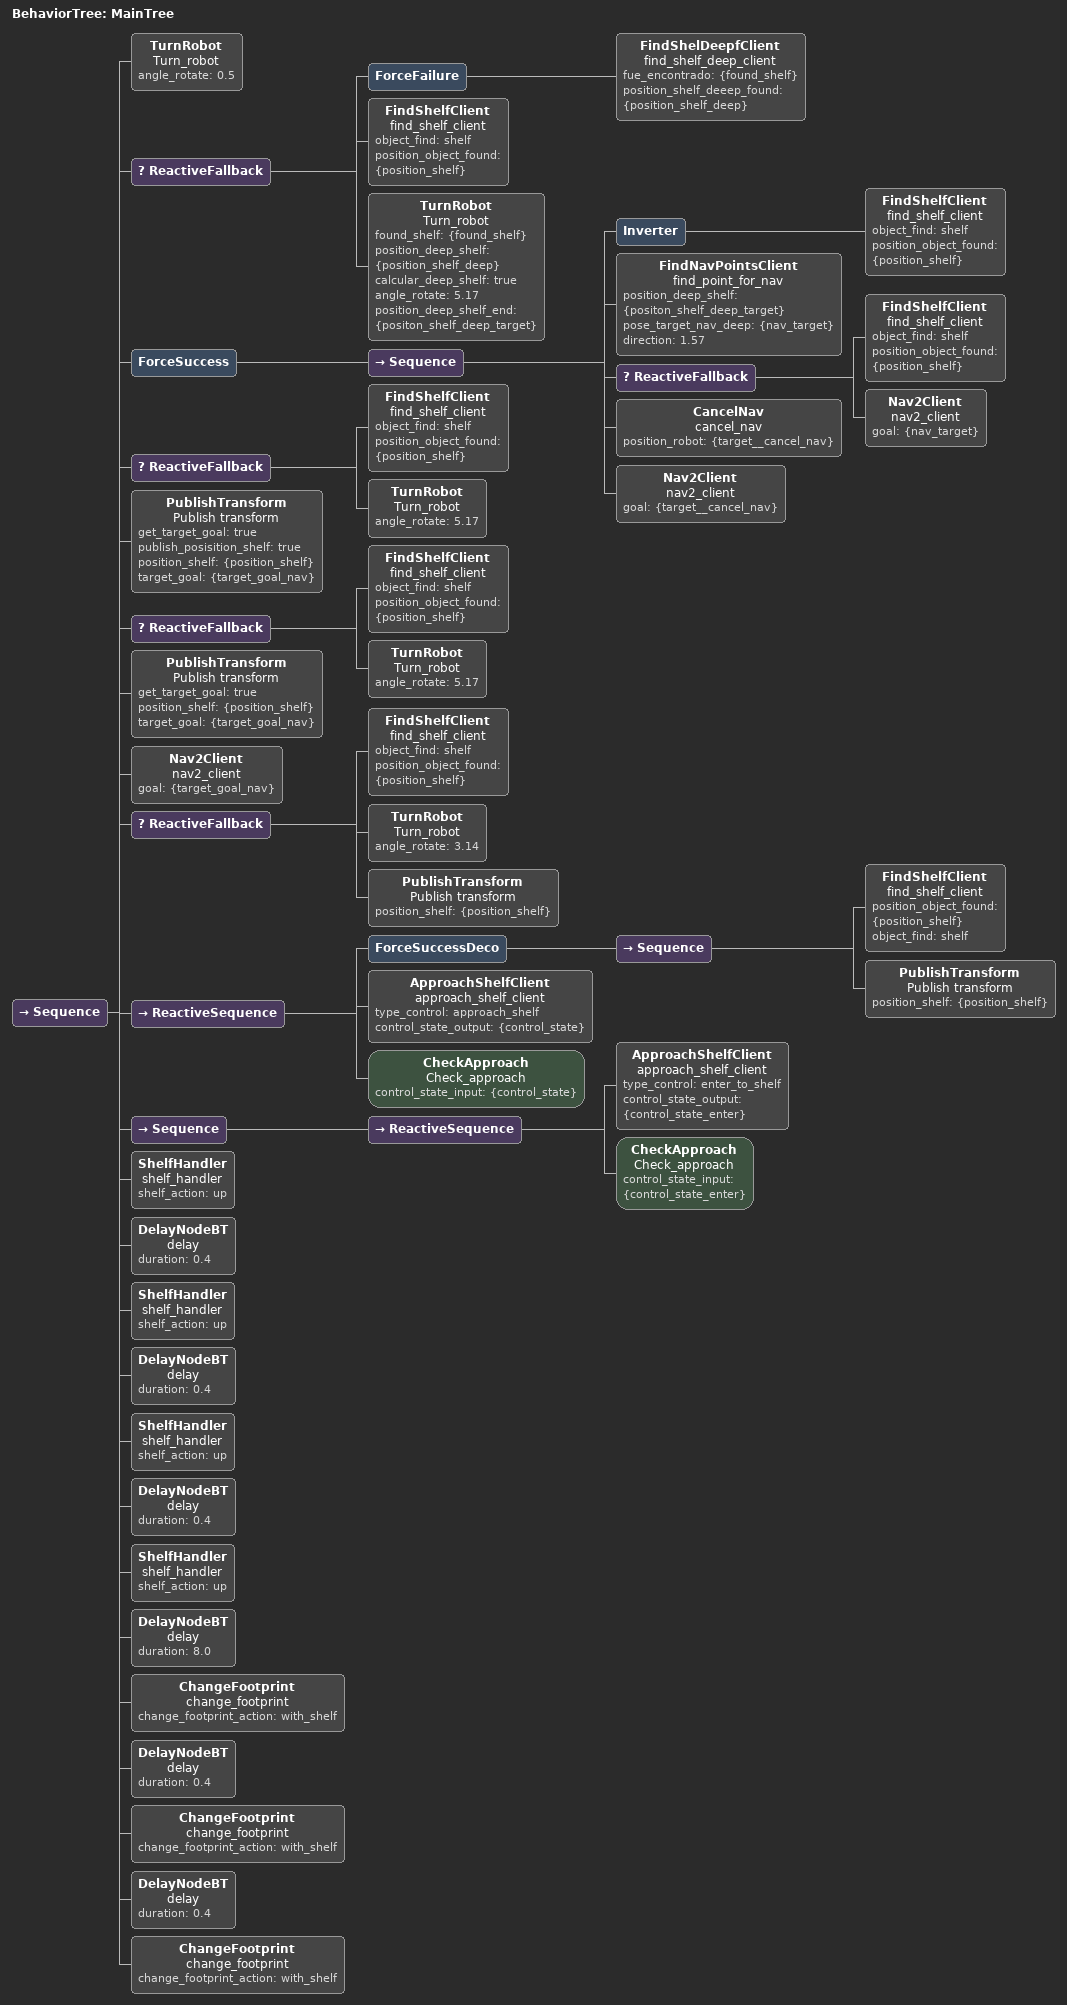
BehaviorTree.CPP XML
<root BTCPP_format="4">
    <BehaviorTree ID="MainTree">
        <Sequence>
            <!-- Busco el shelf con deep -->
            <TurnRobot name = "Turn_robot" angle_rotate="0.5"/>
            <ReactiveFallback>
                <ForceFailure>
                    <FindShelDeepfClient name = "find_shelf_deep_client"  fue_encontrado = "{found_shelf}" position_shelf_deeep_found="{position_shelf_deep}"/>
                </ForceFailure>
                <FindShelfClient name = "find_shelf_client" object_find= "shelf" position_object_found="{position_shelf}"/>
                <TurnRobot name = "Turn_robot" found_shelf = "{found_shelf}" position_deep_shelf ="{position_shelf_deep}" calcular_deep_shelf = "true" angle_rotate="5.17" position_deep_shelf_end="{positon_shelf_deep_target}"/>
            </ReactiveFallback>

            <!-- Busco puntos de navegacion  si no encontre ningun shelf-->
            <ForceSuccess>
                <Sequence>
                    <Inverter>
                        <FindShelfClient name = "find_shelf_client" object_find= "shelf" position_object_found="{position_shelf}"/>
                    </Inverter>
                    <FindNavPointsClient name = "find_point_for_nav" position_deep_shelf="{positon_shelf_deep_target}" pose_target_nav_deep = "{nav_target}" direction="1.57"/>
                    <!-- Navego hasta el punto o encontrar el shelf -->
                    <ReactiveFallback>
                        <FindShelfClient name = "find_shelf_client" object_find= "shelf" position_object_found="{position_shelf}"/>
                        <Nav2Client name = "nav2_client" goal= "{nav_target}" />
                    </ReactiveFallback>
                    <!-- Cancelo la navegacion -->
                    <CancelNav name = "cancel_nav" position_robot="{target__cancel_nav}"/>
                    <Nav2Client name = "nav2_client" goal= "{target__cancel_nav}" />
                </Sequence>
            </ForceSuccess>

            <!-- Find shelf para confirmar y publico la tranaformacion, tambien envio la posicion a la web-->
            <ReactiveFallback>
                <FindShelfClient name = "find_shelf_client" object_find = "shelf" position_object_found="{position_shelf}"/>
                <TurnRobot name = "Turn_robot" angle_rotate="5.17"/>
            </ReactiveFallback>
            <PublishTransform name = "Publish transform" get_target_goal="true" publish_posisition_shelf="true" position_shelf="{position_shelf}" target_goal= "{target_goal_nav}"/>

            <!--Approach and pick shelf -->

            <!-- Find shelf para confirmar el lugar-->
            <ReactiveFallback>
                <FindShelfClient name = "find_shelf_client" object_find = "shelf" position_object_found="{position_shelf}"/>
                <TurnRobot name = "Turn_robot" angle_rotate="5.17"/>
            </ReactiveFallback>
            <PublishTransform name = "Publish transform" get_target_goal="true" position_shelf="{position_shelf}" target_goal= "{target_goal_nav}"/>
            <!-- Go to shelf-->

            <Nav2Client name = "nav2_client" goal= "{target_goal_nav}"/>

            <ReactiveFallback>
                <FindShelfClient name = "find_shelf_client" object_find = "shelf" position_object_found="{position_shelf}"/>
                <TurnRobot name = "Turn_robot" angle_rotate="3.14"/>
                <PublishTransform name = "Publish transform" position_shelf="{position_shelf}"/>
            </ReactiveFallback>

            <!-- Acercarme al shelf-->
            <ReactiveSequence>
                <ForceSuccessDeco>
                    <Sequence>
                        <FindShelfClient name = "find_shelf_client" position_object_found="{position_shelf}" object_find= "shelf"/>
                        <PublishTransform name = "Publish transform" position_shelf="{position_shelf}"/>
                    </Sequence>
                </ForceSuccessDeco>
                <ApproachShelfClient name = "approach_shelf_client" type_control= "approach_shelf" control_state_output="{control_state}"/>
                <CheckApproach name="Check_approach" control_state_input="{control_state}"/>
            </ReactiveSequence>
            <!-- Enter the shelf-->
            <Sequence>
                <ReactiveSequence>
                    <ApproachShelfClient name = "approach_shelf_client" type_control="enter_to_shelf" control_state_output="{control_state_enter}"/>
                    <CheckApproach name="Check_approach" control_state_input="{control_state_enter}"/>
                </ReactiveSequence>
            </Sequence>
            <!--TurnRobot name = "Turn_robot" angle_rotate="3.141592653"/-->
            <!-- Up shelf -->
            <ShelfHandler name="shelf_handler" shelf_action="up" />
            <DelayNodeBT name="delay" duration= "0.4"/>
            <ShelfHandler name="shelf_handler" shelf_action="up" />
            <DelayNodeBT name="delay" duration= "0.4"/>
            <ShelfHandler name="shelf_handler" shelf_action="up" />
            <DelayNodeBT name="delay" duration= "0.4"/>
            <ShelfHandler name="shelf_handler" shelf_action="up" />
            <DelayNodeBT name="delay" duration= "8.0"/>
            <!-- Cambio el footprint del shelf -->
            <ChangeFootprint name="change_footprint"  change_footprint_action="with_shelf"/>
            <DelayNodeBT name="delay" duration= "0.4"/>
            <ChangeFootprint name="change_footprint"  change_footprint_action="with_shelf"/>
            <DelayNodeBT name="delay" duration= "0.4"/>
            <ChangeFootprint name="change_footprint"  change_footprint_action="with_shelf"/>

        </Sequence>

    </BehaviorTree>
</root>
